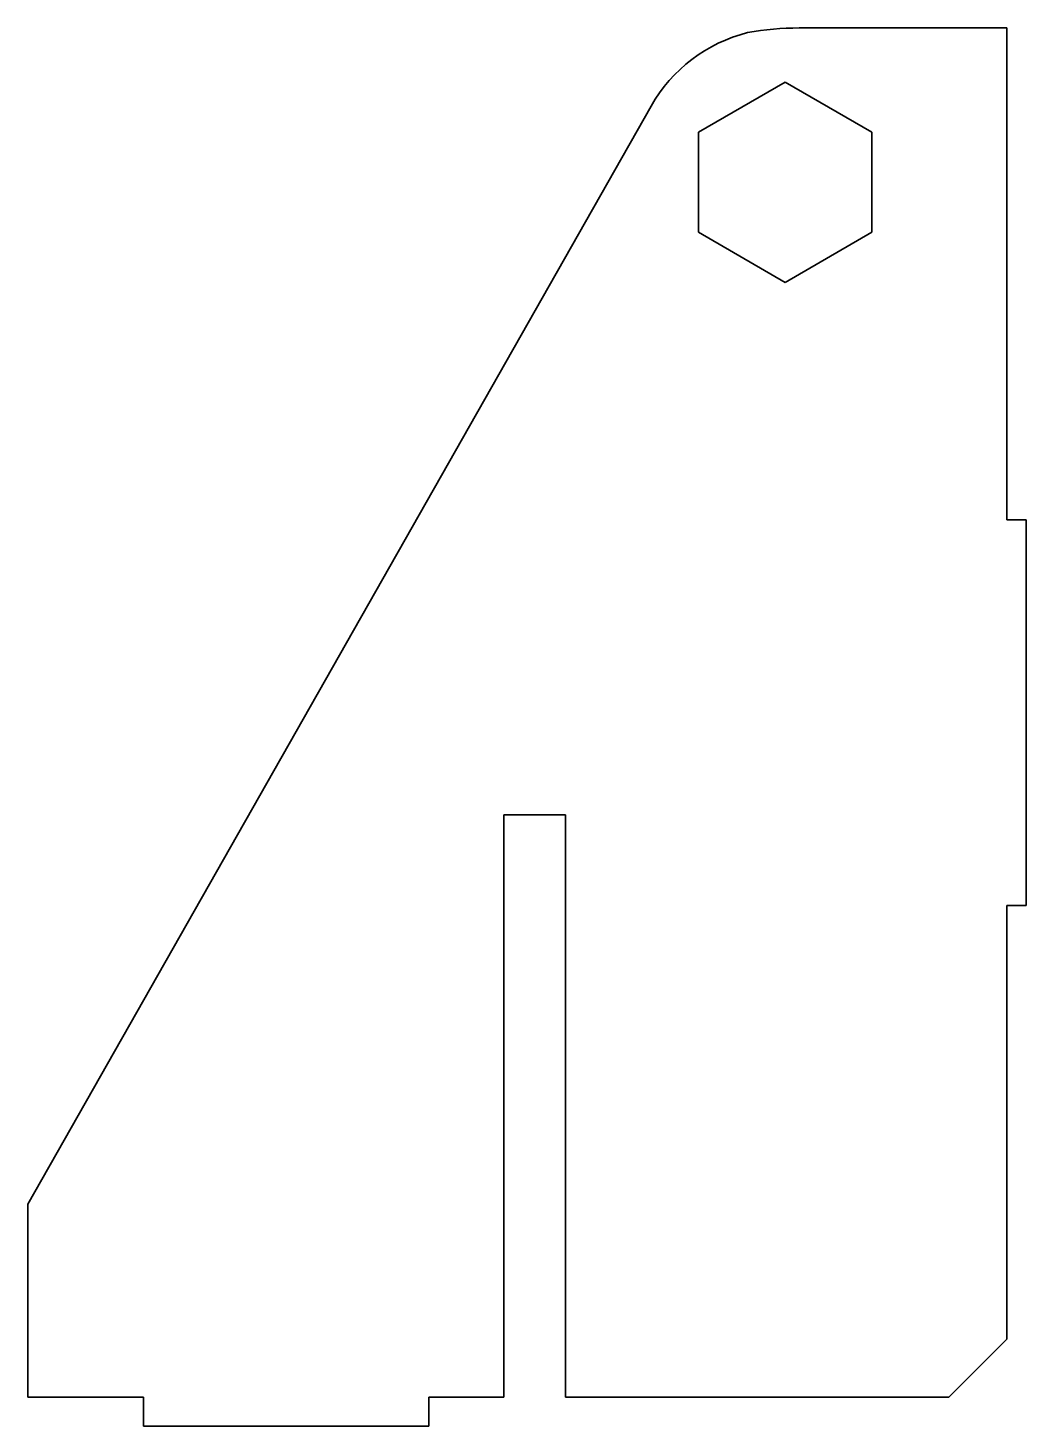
# Model space of a CAD drawing. Header units: millimetres. Extents: x 0 to 51.8, y 0 to 72.5.
import ezdxf

# ---------------------------------------------------------------- set-up
doc = ezdxf.new("R2010")
doc.units = ezdxf.units.MM
doc.layers.add('SIMUMAK Visible (ISO)', color=7, linetype='Continuous', lineweight=35)

# ---------------------------------------------------------------- blocks, each defined once
blk = doc.blocks.new('SIL-027-KTV-01_Sheet_2_SIL-027-KTV-01')
at = {"layer": 'SIMUMAK Visible (ISO)'}
for p, q in [((14.13, 36.25), (24.9, 36.25)), ((24.9, 36.25), (24.9, 10.75)), ((8.9, 30.848), (13.4, 33.446)), ((13.4, 33.446), (17.9, 30.848)), ((6.444, 32.201), (-25.9, -24.75)), ((8.9, 25.652), (8.9, 30.848)), ((17.9, 30.848), (17.9, 25.652)), ((13.4, 23.054), (8.9, 25.652)), ((17.9, 25.652), (13.4, 23.054)), ((24.9, 10.75), (25.9, 10.75)), ((25.9, 10.75), (25.9, -9.25)), ((-1.2, -34.75), (-1.2, -4.55)), ((-1.2, -4.55), (2, -4.55)), ((2, -4.55), (2, -34.75)), ((25.9, -9.25), (24.9, -9.25)), ((24.9, -9.25), (24.9, -31.75)), ((-25.9, -34.75), (-25.9, -24.75)), ((24.9, -31.75), (21.9, -34.75)), ((-19.9, -34.75), (-25.9, -34.75)), ((-19.9, -36.25), (-19.9, -34.75)), ((-5.1, -34.75), (-5.1, -36.25)), ((-1.2, -34.75), (-5.1, -34.75)), ((21.9, -34.75), (2, -34.75)), ((-5.1, -36.25), (-19.9, -36.25))]:
    blk.add_line(p, q, dxfattribs=at)
blk.add_arc((13.4, 28.25), 8, 104.11162, 150.4068, dxfattribs=at)
at = {"layer": 'SIMUMAK Visible (ISO)', "extrusion": (0, 0, -1)}
blk.add_arc((-14.13, 21.25), 15, 79.70652, 90, dxfattribs=at)

msp = doc.modelspace()

# ---------------------------------------------------------------- block references
msp.add_blockref('SIL-027-KTV-01_Sheet_2_SIL-027-KTV-01', (25.9, 36.25))

doc.saveas('drawing.dxf')
